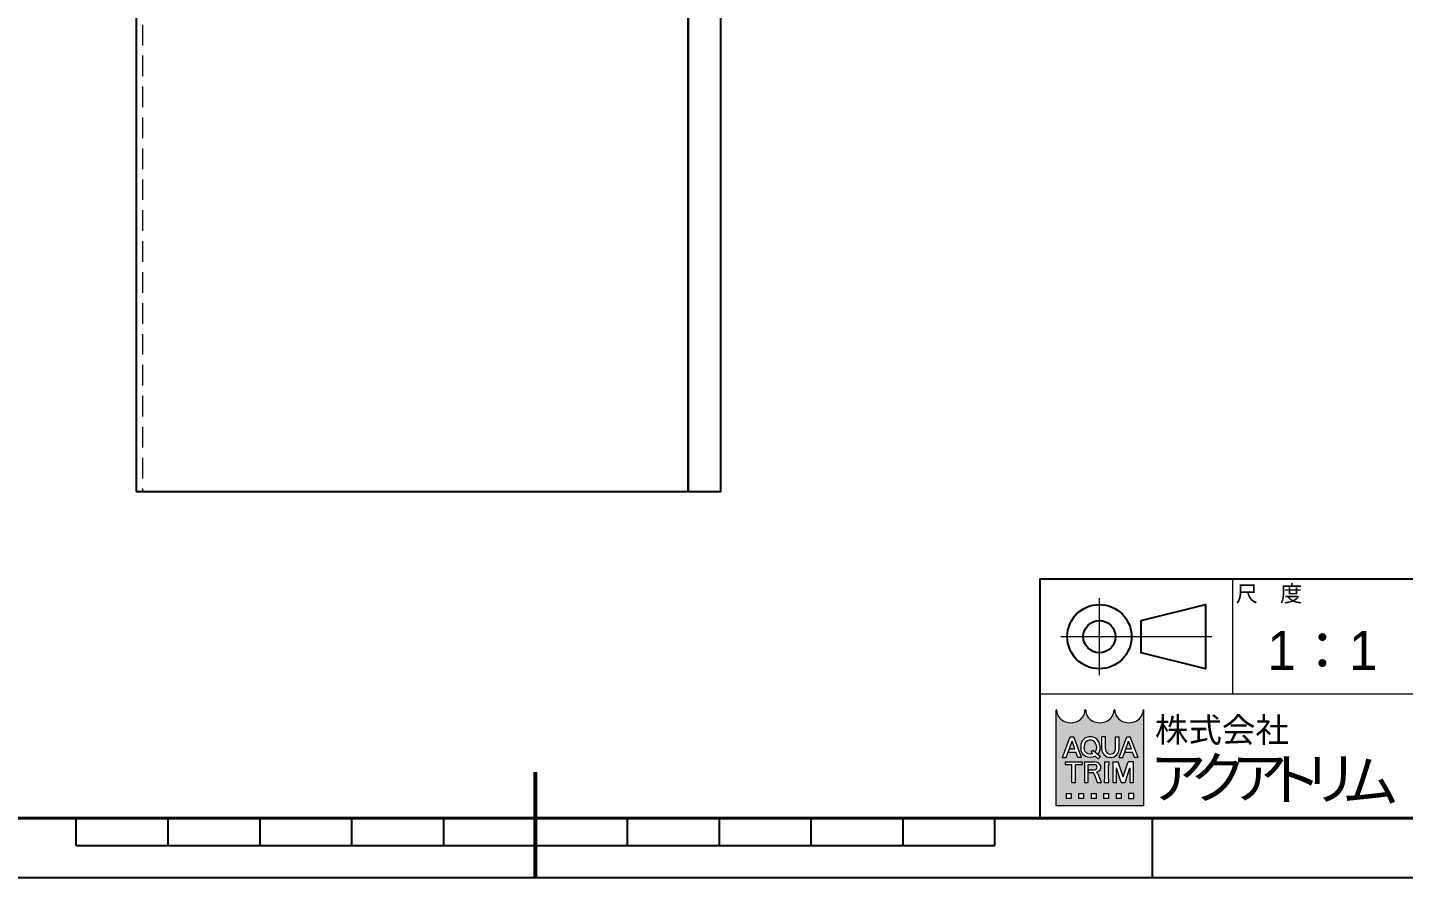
# Model space of a CAD drawing. Header units: millimetres. Extents: x 0 to 3072, y 0 to 1489.
# Drawn here: x 1429.2 to 1641, y 32.4 to 163.3 of the extents above; entities that cross this region are included whole.
import ezdxf
from ezdxf.enums import TextEntityAlignment as Align

# ---------------------------------------------------------------- set-up
doc = ezdxf.new("R2010")
doc.units = ezdxf.units.MM
doc.linetypes.add('HIDDEN2', pattern=[4.7624999999999975, 3.174999999999999, -1.587499999999999])
for name, color, linetype, lineweight in [('01_外形線', 7, 'Continuous', 25), ('03_かくれ線', 6, 'HIDDEN2', 13), ('99_図枠', 7, 'Continuous', 40)]:
    doc.layers.add(name, color=color, linetype=linetype, lineweight=lineweight)
doc.styles.add('MS_G', font='MS Gothic.ttf')
doc.styles.add('表題用', font='MS PGothic.ttf')

msp = doc.modelspace()

# ---------------------------------------------------------------- hatches: boundary and pattern name
at = {"layer": '99_図枠', "lineweight": 5}
h = msp.add_hatch(color=256, dxfattribs=at)
h.dxf.hatch_style = 1
edge = h.paths.add_edge_path()
edge.add_arc((1601.028037160077, 58.20589784478398), 0.0640397339997413, 90, 180)
edge.add_ellipse((1598.786646470086, 58.20589784478398), major_axis=(-2.177350955991204, 0), ratio=0.8823529411764706, start_angle=360, end_angle=540, ccw=False)
edge.add_arc((1596.545255780095, 58.20589784478398), 0.0640397339997413, 3.187317984128254, 180.000000000026)
edge.add_ellipse((1594.303865090104, 58.20589784478398), major_axis=(-2.177350955991204, 0), ratio=0.8823529411764706, start_angle=360, end_angle=540, ccw=False)
edge.add_arc((1592.062474400113, 58.20589784478398), 0.0640397339997413, 3.187317984128254, 180)
edge.add_ellipse((1589.821083710122, 58.20589784478398), major_axis=(-2.177350955991204, 0), ratio=0.8823529411764706, start_angle=360, end_angle=540, ccw=False)
edge.add_arc((1587.579693020131, 58.20589784478398), 0.0640397339997413, 3.187317984128254, 90)
edge.add_line((1587.579693020131, 58.26993757878517), (1587.579693020131, 43.4767590248448))
edge.add_line((1587.579693020131, 43.4767590248448), (1601.028037160077, 43.4767590248448))
edge.add_line((1601.028037160077, 43.4767590248448), (1601.028037160077, 58.26993757878472))
h.paths.add_polyline_path([(1589.748253961978, 54.11925209141191), (1590.279220805296, 54.11925209141191), (1591.486651265631, 50.93263492758342), (1591.486651265631, 50.91726539142473), (1590.911816996858, 50.91726539142473), (1590.611226376052, 51.76142149627776), (1589.429056338021, 51.76142149627776), (1589.602363205072, 52.24812347467559), (1590.437919509002, 52.24812347467559), (1590.013737383637, 53.43936467088315), (1589.115657770417, 50.91726539142473), (1588.540823501643, 50.91726539142473), (1588.540823501643, 50.93263492758342)], flags=16)
edge = h.paths.add_edge_path(flags=16)
edge.add_ellipse((1592.822993891242, 52.71037794341646), major_axis=(-1.472913881994049, 0), ratio=0.9565217391304344, start_angle=180, end_angle=360, ccw=False)
edge.add_line((1594.295907773236, 52.71037794341646), (1594.295907773236, 52.32613953941791))
edge.add_ellipse((1592.822993891242, 52.32613953941836), major_axis=(-1.472913881994049, 0), ratio=0.9565217391304344, start_angle=142.105255317713, end_angle=180, ccw=False)
edge.add_line((1593.985329778582, 51.46079097500478), (1593.572648533741, 51.80084492588594))
edge.add_ellipse((1592.822993891242, 52.36381929132222), major_axis=(0.93919779689599, 0), ratio=0.9950358206786508, start_angle=-37.0427632869818, end_angle=0)
edge.add_line((1593.762190509115, 52.36378301201148), (1593.762190509115, 52.67269819151352))
edge.add_ellipse((1592.822993891242, 52.67269819151261), major_axis=(0.9391966178727026, 0), ratio=0.994718262525732, start_angle=360, end_angle=540)
edge.add_line((1591.883797273369, 52.67269819151261), (1591.883797273369, 52.36378635597976))
edge.add_ellipse((1592.822993891242, 52.36381929132222), major_axis=(0.93919779689599, 0), ratio=0.9950358206786508, start_angle=-180, end_angle=-65.75794872216291)
edge.add_line((1593.208621329919, 51.51169209782893), (1592.947132703838, 51.76618314471398))
edge.add_line((1592.947132703837, 51.76618314471307), (1593.230794001491, 52.06739193733756))
edge.add_line((1593.230794001491, 52.06739193733847), (1594.416849985462, 51.09006857128497))
edge.add_line((1594.416849985461, 51.09006857128406), (1594.046218468719, 50.69650951832091))
edge.add_line((1594.046218468719, 50.69650951832045), (1593.600980633578, 51.12983254454866))
edge.add_ellipse((1592.822993891242, 52.32613953941836), major_axis=(-1.472913881994049, 0), ratio=0.9565217391304344, start_angle=0, end_angle=121.88362473889401, ccw=False)
edge.add_line((1591.350080009248, 52.32613953941836), (1591.350080009248, 52.71037794341692))
h.paths.add_polyline_path([(1591.581892462346, 50.2768680514273), (1591.581892462346, 49.828589913428), (1590.62129645235, 49.828589913428, 0.4142135623730951), (1590.55725671835, 49.76455017942862), (1590.55725671835, 47.07488135144013), (1589.980899112353, 47.07488135144013), (1589.980899112353, 49.76455017942862, 0.4142135623730951), (1589.916859378353, 49.828589913428), (1588.956263368357, 49.828589913428), (1588.956263368357, 50.2768680514273)], flags=16)
edge = h.paths.add_edge_path(flags=16)
edge.add_line((1591.946908541254, 50.2768680514273), (1593.419822423248, 50.2768680514273))
edge.add_ellipse((1593.419822423247, 49.43455859050118), major_axis=(-1.033736468969757, 2e-16), ratio=0.8148203011203055, start_angle=111.3869747349855, end_angle=270, ccw=False)
edge.add_arc((1593.578348582195, 48.29304469094131), 0.4187045084277231, 22.272952259934925, 58.5531130129101, ccw=False)
edge.add_line((1593.965813022176, 48.45174180221875), (1594.517598626216, 47.10049724504051))
edge.add_line((1594.517598626217, 47.10049724503915), (1594.517598626217, 47.07488135143922))
edge.add_line((1594.517598626217, 47.07488135144013), (1593.896413206419, 47.07488135144013))
edge.add_line((1593.896413206419, 47.07488135144013), (1593.408946897087, 48.43175172025803))
edge.add_arc((1593.171320566885, 48.33609019357755), 0.2561589359989676, 21.92829786654815, 90)
edge.add_line((1593.171320566885, 48.59224912957689), (1592.542478067451, 48.59224912957689))
edge.add_line((1592.54247806745, 48.59224912957689), (1592.54247806745, 49.04052726757527))
edge.add_line((1592.54247806745, 49.04052726757436), (1593.496670104046, 49.04052726757436))
edge.add_arc((1593.482930490407, 49.43455859050118), 0.3942707958122305, 271.9970571044072, 448.0029428955928)
edge.add_line((1593.496670104048, 49.828589913428), (1592.523266147251, 49.828589913428))
edge.add_line((1592.523266147251, 49.828589913428), (1592.523266147251, 47.07488135143922))
edge.add_line((1592.523266147251, 47.07488135144013), (1591.946908541253, 47.07488135144013))
edge.add_line((1591.946908541254, 47.07488135144013), (1591.946908541254, 50.2768680514273))
h.paths.add_polyline_path([(1594.591938108129, 54.11925209141191), (1595.168295714127, 54.11925209141191), (1595.168295714127, 52.32613953941836, 0.175030561155744), (1595.422550623368, 51.5922548742783, 0.2571496110314638), (1596.450994420881, 51.5922548742783, 0.1750305611562702), (1596.705249330121, 52.32613953942018), (1596.705249330121, 54.11925209141191), (1597.281606936119, 54.11925209141191), (1597.281606936119, 52.21029014382657, -0.3793912406243967), (1596.032832123124, 50.91726539142473), (1595.840712921124, 50.91726539142473, -0.3793912406243716), (1594.591938108129, 52.21029014382657)], flags=16)
h.paths.add_polyline_path([(1595.003242614684, 50.2768680514273), (1595.707679688682, 50.2768680514273), (1595.707679688682, 49.828589913428, 0.4142135623730951), (1595.643639954683, 49.76455017942862), (1595.643639954683, 47.58719922343698, 0.4142135623730951), (1595.707679688682, 47.5231594894376), (1595.707679688682, 47.07488135144013), (1595.003242614684, 47.07488135144013), (1595.003242614684, 47.5231594894376, 0.4142135623730951), (1595.067282348685, 47.58719922343698), (1595.067282348685, 49.76455017942862, 0.4142135623730951), (1595.003242614684, 49.828589913428)], flags=16)
h.paths.add_polyline_path([(1596.284661325919, 50.2768680514273), (1597.120993954604, 50.2768680514273), (1597.885654675913, 47.95131567321187), (1598.650315397221, 50.2768680514273), (1599.487178751923, 50.2768680514273), (1599.487178751923, 47.07488135144013), (1598.910821145926, 47.07488135144013), (1598.910821145926, 49.31627204143115), (1598.173833478912, 47.07488135144013), (1597.597475872914, 47.07488135144013), (1596.860488205899, 49.31627204143115), (1596.861018931917, 47.07488135144013), (1596.284661325919, 47.07488135144013)], flags=16)
h.paths.add_polyline_path([(1598.456588842912, 54.11925209141191), (1598.987555686231, 54.11925209141191), (1600.194986146565, 50.93263492758342), (1600.194986146565, 50.91726539142473), (1599.620151877792, 50.91726539142473), (1599.319561256987, 51.76142149627776), (1598.137391218956, 51.76142149627776), (1598.310698086006, 52.24812347467559), (1599.146254389937, 52.24812347467559), (1598.722072264572, 53.43936467088315), (1597.823992651351, 50.91726539142473), (1597.249158382577, 50.91726539142473), (1597.249158382577, 50.93263492758342)], flags=16)
h.paths.add_polyline_path([(1589.116646636126, 45.3979510448371), (1589.885123444122, 45.3979510448371), (1589.885123444122, 44.62947423683909), (1589.116646636126, 44.62947423683909)], flags=16)
h.paths.add_polyline_path([(1591.037838656118, 45.3979510448371), (1591.806315464114, 45.3979510448371), (1591.806315464114, 44.62947423683909), (1591.037838656118, 44.62947423683909)], flags=16)
h.paths.add_polyline_path([(1592.95903067611, 45.3979510448371), (1593.727507484106, 45.3979510448371), (1593.727507484106, 44.62947423683909), (1592.95903067611, 44.62947423683909)], flags=16)
h.paths.add_polyline_path([(1594.880222696102, 45.3979510448371), (1595.648699504099, 45.3979510448371), (1595.648699504099, 44.62947423683909), (1594.880222696102, 44.62947423683909)], flags=16)
h.paths.add_polyline_path([(1596.801414716095, 45.3979510448371), (1597.569891524091, 45.3979510448371), (1597.569891524091, 44.62947423683909), (1596.801414716095, 44.62947423683909)], flags=16)
h.paths.add_polyline_path([(1598.722606736087, 45.3979510448371), (1599.491083544083, 45.3979510448371), (1599.491083544083, 44.62947423683909), (1598.722606736087, 44.62947423683909)], flags=16)

# ---------------------------------------------------------------- linework, layer by layer
at = {"layer": '01_外形線'}
for points in [[(1530.942777143259, 91.85983346679427), (1535.942777143259, 91.85983346679427), (1535.942777143259, 251.8598334667943), (1530.942777143259, 251.8598334667943)], [(1445.942777143259, 91.85983346679427), (1530.942777143259, 91.85983346679427), (1530.942777143259, 201.8598334667943), (1445.942777143259, 201.8598334667943)]]:
    msp.add_lwpolyline(points, close=True, dxfattribs=at)
at = {"layer": '03_かくれ線'}
msp.add_line((1446.942777143259, 201.8598334667943), (1446.942777143259, 91.85983346679427), dxfattribs=at)
at = {"layer": '99_図枠', "lineweight": 13}
for p, q in [((1614.770965496896, 60.6916568015331), (1614.770965496896, 78.37022823003281)), ((1594.228465496979, 63.59094251580791), (1594.228465496979, 75.47094251575982)), ((1588.288465497003, 69.53094251578295), (1611.553465496909, 69.53094251578295)), ((1666.178108353816, 60.6916568015331), (1585.070965497016, 60.6916568015331))]:
    msp.add_line(p, q, dxfattribs=at)
at = {"layer": '99_図枠', "lineweight": 5}
for p, q in [((1587.579693020131, 43.4767590248448), (1587.579693020131, 58.26993757878517)), ((1601.028037160077, 58.26993757878517), (1601.028037160077, 43.4767590248448)), ((1588.540823501643, 50.93263492758342), (1589.748253961978, 54.11925209141191)), ((1589.115657770417, 50.91726539142473), (1590.013737383637, 53.43936467088315)), ((1589.748253961978, 54.11925209141191), (1590.279220805296, 54.11925209141191)), ((1590.437919509002, 52.24812347467559), (1590.013737383637, 53.43936467088315)), ((1591.486651265631, 50.93263492758342), (1590.279220805296, 54.11925209141191)), ((1594.591938108129, 52.21029014382657), (1594.591938108129, 54.11925209141191)), ((1595.168295714127, 54.11925209141191), (1594.591938108129, 54.11925209141191)), ((1595.168295714127, 52.32613953941836), (1595.168295714127, 54.11925209141191)), ((1596.705249330121, 52.32613953941836), (1596.705249330121, 54.11925209141191)), ((1596.705249330121, 54.11925209141191), (1597.281606936119, 54.11925209141191)), ((1597.249158382577, 50.93263492758342), (1598.456588842912, 54.11925209141191)), ((1597.281606936119, 52.21029014382657), (1597.281606936119, 54.11925209141191)), ((1597.823992651351, 50.91726539142473), (1598.722072264572, 53.43936467088315)), ((1598.456588842912, 54.11925209141191), (1598.987555686231, 54.11925209141191)), ((1599.146254389937, 52.24812347467559), (1598.722072264572, 53.43936467088315)), ((1600.194986146565, 50.93263492758342), (1598.987555686231, 54.11925209141191)), ((1588.540823501643, 50.91726539142473), (1588.540823501643, 50.93263492758342)), ((1588.540823501643, 50.93263492758342), (1588.540823501643, 50.93263492758342)), ((1588.540823501643, 50.91726539142473), (1588.540823501643, 50.93263492758342)), ((1588.540823501643, 50.91726539142473), (1589.115657770417, 50.91726539142473)), ((1589.429056338021, 51.76142149627776), (1589.602363205072, 52.24812347467559)), ((1589.429056338021, 51.76142149627776), (1590.611226376052, 51.76142149627776)), ((1589.602363205072, 52.24812347467559), (1590.437919509002, 52.24812347467559)), ((1590.911816996858, 50.91726539142473), (1590.611226376052, 51.76142149627776)), ((1591.486651265631, 50.91726539142473), (1590.911816996858, 50.91726539142473)), ((1591.350080009248, 52.71037794341646), (1591.350080009248, 52.32613953941836)), ((1591.486651265631, 50.91726539142473), (1591.486651265631, 50.93263492758342)), ((1591.883797273369, 52.67269819151261), (1591.883797273369, 52.36530746831522)), ((1592.947132703837, 51.76618314471307), (1593.230794001491, 52.06739193733847)), ((1592.947132703837, 51.76618314471307), (1593.208621329919, 51.51169209782893)), ((1593.230794001491, 52.06739193733847), (1594.416849985461, 51.09006857128406)), ((1593.572648533741, 51.80084492588685), (1593.985329778582, 51.46079097500478)), ((1593.600980633578, 51.12983254454957), (1594.046218468719, 50.69650951832045)), ((1593.762190509115, 52.67269819151261), (1593.762190509115, 52.36530746831522)), ((1594.046218468719, 50.69650951832045), (1594.416849985461, 51.09006857128406)), ((1594.295907773236, 52.71037794341646), (1594.295907773236, 52.32613953941836)), ((1596.032832123124, 50.91726539142473), (1595.840712921125, 50.91726539142473)), ((1597.249158382577, 50.91726539142473), (1597.249158382577, 50.93263492758342)), ((1597.249158382577, 50.93263492758342), (1597.249158382577, 50.93263492758342)), ((1597.249158382577, 50.91726539142473), (1597.249158382577, 50.93263492758342)), ((1597.249158382577, 50.91726539142473), (1597.823992651351, 50.91726539142473)), ((1598.137391218956, 51.76142149627776), (1598.310698086006, 52.24812347467559)), ((1598.137391218956, 51.76142149627776), (1599.319561256987, 51.76142149627776)), ((1598.310698086006, 52.24812347467559), (1599.146254389937, 52.24812347467559)), ((1599.620151877792, 50.91726539142473), (1599.319561256987, 51.76142149627776)), ((1600.194986146565, 50.91726539142473), (1599.620151877792, 50.91726539142473)), ((1600.194986146565, 50.91726539142473), (1600.194986146565, 50.93263492758342)), ((1588.956263368357, 50.2768680514273), (1591.581892462346, 50.2768680514273)), ((1588.956263368357, 50.2768680514273), (1588.956263368357, 49.828589913428)), ((1588.956263368357, 49.828589913428), (1589.916859378353, 49.828589913428)), ((1589.980899112353, 47.07488135144013), (1589.980899112353, 49.76455017942862)), ((1590.55725671835, 47.07488135144013), (1590.55725671835, 49.76455017942862)), ((1590.62129645235, 49.828589913428), (1591.581892462346, 49.828589913428)), ((1591.581892462346, 50.2768680514273), (1591.581892462346, 49.828589913428)), ((1591.946908541254, 50.2768680514273), (1591.946908541254, 47.07488135144013)), ((1591.946908541254, 50.2768680514273), (1593.419822423247, 50.2768680514273)), ((1592.523266147251, 47.07488135144013), (1592.523266147251, 49.828589913428)), ((1592.523266147251, 49.828589913428), (1593.496670104048, 49.828589913428)), ((1592.54247806745, 48.59224912957689), (1592.54247806745, 49.04052726757436)), ((1592.54247806745, 49.04052726757436), (1593.496670104048, 49.04052726757436)), ((1595.003242614684, 50.2768680514273), (1595.707679688682, 50.2768680514273)), ((1595.003242614684, 50.2768680514273), (1595.003242614684, 49.828589913428)), ((1595.067282348685, 47.58719922343698), (1595.067282348685, 49.76455017942862)), ((1595.643639954683, 47.58719922343698), (1595.643639954683, 49.76455017942862)), ((1595.707679688682, 50.2768680514273), (1595.707679688682, 49.828589913428)), ((1596.284661325919, 50.2768680514273), (1596.284661325919, 47.07488135144013)), ((1596.284661325919, 50.2768680514273), (1597.120993954604, 50.2768680514273)), ((1596.861018931917, 47.07488135144013), (1596.860488205899, 49.31627204143115)), ((1597.597475872914, 47.07488135144013), (1596.860488205899, 49.31627204143115)), ((1597.885654675913, 47.95131567321187), (1597.120993954604, 50.2768680514273)), ((1597.885654675913, 47.95131567321187), (1598.650315397221, 50.2768680514273)), ((1598.173833478912, 47.07488135144013), (1598.910821145926, 49.31627204143115)), ((1599.487178751923, 50.2768680514273), (1598.650315397221, 50.2768680514273)), ((1598.910821145926, 49.31627204143115), (1598.910821145926, 47.07488135144013)), ((1599.487178751923, 47.07488135144013), (1599.487178751923, 50.2768680514273)), ((1589.980899112353, 47.07488135144013), (1590.55725671835, 47.07488135144013)), ((1591.946908541254, 47.07488135144013), (1592.523266147251, 47.07488135144013)), ((1592.54247806745, 48.59224912957689), (1593.171320566885, 48.59224912957689)), ((1593.408946897087, 48.43175172025803), (1593.896413206419, 47.07488135144013)), ((1593.896413206419, 47.07488135144013), (1594.517598626217, 47.07488135144013)), ((1593.965813022176, 48.45174180221875), (1594.517598626217, 47.10049724503915)), ((1594.517598626217, 47.10049724503915), (1594.517598626217, 47.07488135144013)), ((1595.003242614684, 47.07488135144013), (1595.003242614684, 47.5231594894376)), ((1595.003242614684, 47.07488135144013), (1595.707679688682, 47.07488135144013)), ((1595.707679688682, 47.07488135144013), (1595.707679688682, 47.5231594894376)), ((1596.284661325919, 47.07488135144013), (1596.861018931917, 47.07488135144013)), ((1597.597475872914, 47.07488135144013), (1598.173833478912, 47.07488135144013)), ((1598.910821145926, 47.07488135144013), (1599.487178751923, 47.07488135144013)), ((1589.116646636126, 45.3979510448371), (1589.885123444122, 45.3979510448371)), ((1589.116646636126, 45.3979510448371), (1589.116646636126, 44.62947423683909)), ((1589.885123444122, 44.62947423683909), (1589.116646636126, 44.62947423683909)), ((1589.885123444122, 45.3979510448371), (1589.885123444122, 44.62947423683909)), ((1591.037838656118, 45.3979510448371), (1591.806315464114, 45.3979510448371)), ((1591.037838656118, 45.3979510448371), (1591.037838656118, 44.62947423683909)), ((1591.806315464114, 44.62947423683909), (1591.037838656118, 44.62947423683909)), ((1591.806315464114, 45.3979510448371), (1591.806315464114, 44.62947423683909)), ((1592.95903067611, 45.3979510448371), (1593.727507484106, 45.3979510448371)), ((1592.95903067611, 45.3979510448371), (1592.95903067611, 44.62947423683909)), ((1593.727507484106, 44.62947423683909), (1592.95903067611, 44.62947423683909)), ((1593.727507484106, 45.3979510448371), (1593.727507484106, 44.62947423683909)), ((1594.880222696102, 45.3979510448371), (1595.648699504099, 45.3979510448371)), ((1594.880222696102, 45.3979510448371), (1594.880222696102, 44.62947423683909)), ((1595.648699504099, 44.62947423683909), (1594.880222696102, 44.62947423683909)), ((1595.648699504099, 45.3979510448371), (1595.648699504099, 44.62947423683909)), ((1596.801414716095, 45.3979510448371), (1597.569891524091, 45.3979510448371)), ((1596.801414716095, 45.3979510448371), (1596.801414716095, 44.62947423683909)), ((1597.569891524091, 44.62947423683909), (1596.801414716095, 44.62947423683909)), ((1597.569891524091, 45.3979510448371), (1597.569891524091, 44.62947423683909)), ((1599.491083544083, 45.3979510448371), (1598.722606736087, 45.3979510448371)), ((1598.722606736087, 45.3979510448371), (1598.722606736087, 44.62947423683909)), ((1598.722606736087, 44.62947423683909), (1599.491083544083, 44.62947423683909)), ((1599.491083544083, 45.3979510448371), (1599.491083544083, 44.62947423683909)), ((1601.028037160077, 43.4767590248448), (1587.579693020131, 43.4767590248448))]:
    msp.add_line(p, q, dxfattribs=at)
at = {"layer": '99_図枠', "lineweight": 53}
msp.add_line((1507.440822640187, 32.4470425143063), (1507.440822640187, 48.67022823015395), dxfattribs=at)
at = {"layer": '99_図枠', "lineweight": 25}
for p, q in [((1436.726536926187, 37.35594251591283), (1436.726536926187, 41.59879965875371)), ((1450.869394068987, 37.35594251591283), (1450.869394068987, 41.59879965875371)), ((1465.012251211788, 37.35594251591283), (1465.012251211788, 41.59879965875371)), ((1479.155108354586, 37.35594251591283), (1479.155108354586, 41.59879965875371)), ((1493.297965497387, 37.35594251591283), (1493.297965497387, 41.59879965875371)), ((1521.583679782986, 37.35594251591283), (1521.583679782986, 41.59879965875371)), ((1535.726536925787, 37.35594251591283), (1535.726536925787, 41.59879965875371)), ((1549.869394068587, 37.35594251591283), (1549.869394068587, 41.59879965875371)), ((1564.012251211388, 37.35594251591283), (1564.012251211388, 41.59879965875371)), ((1578.155108354188, 37.35594251591283), (1578.155108354188, 41.59879965875371)), ((1602.381822639803, 32.4470425143063), (1602.381822639803, 41.59879965875371)), ((1436.726536926187, 37.35594251591283), (1578.155108354188, 37.35594251591283))]:
    msp.add_line(p, q, dxfattribs=at)
at = {"layer": '99_図枠'}
msp.add_lwpolyline([(1250.168108355511, 41.59879965875371), (1783.070965496217, 41.59879965875371), (1783.070965496217, 426.0341853714872), (1250.168108355511, 426.0341853714872)], close=True, dxfattribs=at)
at = {"layer": '99_図枠', "lineweight": 25}
msp.add_lwpolyline([(1585.070965497016, 41.59879965875371), (1783.070965496217, 41.59879965875371), (1783.070965496217, 78.37022823003281), (1585.070965497016, 78.37022823003281)], close=True, dxfattribs=at)
msp.add_lwpolyline([(1600.663465496954, 72.0059425157724), (1610.563465496914, 74.48094251576367), (1610.563465496914, 64.58094251580405), (1600.663465496954, 67.0559425157935), (1600.663465496954, 72.0059425157724)], dxfattribs=at)
for radius in [4.94999999998, 2.47499999999]:
    msp.add_circle((1594.228465496979, 69.53094251578295), radius, dxfattribs=at)
at = {"layer": '99_図枠', "lineweight": 5}
for centre, radius, start, end in [((1587.579693020131, 58.20589784478398), 0.0640397339997413, 0, 90), ((1592.062474400113, 58.20589784478398), 0.0640397339997413, 0, 180), ((1592.062474400113, 58.20589784478398), 0.0640397339997413, 0, 90), ((1596.545255780095, 58.20589784478398), 0.0640397339997413, 0, 180), ((1601.028037160077, 58.20589784478398), 0.0640397339997413, 90, 180), ((1595.945724092905, 52.26821484162247), 1.355024635639649, 182.4500309922614, 265.5552572885247), ((1596.311533715329, 52.31122949076234), 1.14333522509566, 179.2527938813867, 218.9645718468395), ((1595.936772522125, 52.5259885467276), 1.065965633700031, 241.1577278083186, 298.8422721916525), ((1595.927820951343, 52.26821484162247), 1.355024635639649, 274.4447427114753, 357.5499690077386), ((1595.562011328919, 52.31122949076234), 1.143335225095531, 321.0354281531605, 0.7472061186132717), ((1589.916859378353, 49.76455017942862), 0.0640397339997413, 0, 90), ((1590.62129645235, 49.76455017942862), 0.0640397339997413, 90, 180), ((1593.482930490407, 49.43455859050118), 0.3942707958122305, 271.9970571043541, 88.00294289554164), ((1595.003242614684, 49.76455017942862), 0.0640397339997413, 0, 90), ((1595.707679688682, 49.76455017942862), 0.0640397339997413, 90, 180), ((1593.171320566885, 48.33609019357755), 0.2561589359989651, 21.92829786657119, 90), ((1593.578348582195, 48.29304469094131), 0.4187045084277302, 22.27295226000403, 58.55311301289743), ((1595.003242614684, 47.58719922343698), 0.0640397339997413, 270, 0), ((1595.707679688682, 47.58719922343698), 0.0640397339997413, 180, 270)]:
    msp.add_arc(centre, radius, start, end, dxfattribs=at)
for centre, major_axis, ratio, start_param, end_param in [((1589.821083710122, 58.20589784478398), (-2.177350955991204, 0), 0.8823529411764706, 6.283185307179585, 9.424777960769381), ((1594.303865090104, 58.20589784478398), (-2.177350955991204, 0), 0.8823529411764706, 6.283185307179585, 9.424777960769381), ((1598.786646470086, 58.20589784478398), (-2.177350955991204, 0), 0.8823529411764706, 6.283185307179585, 9.424777960769381), ((1592.822993891242, 52.71037794341646), (-1.472913881994049, 0), 0.9565217391304344, 3.141592653589793, 6.283185307179585), ((1592.822993891242, 52.67269819151261), (0.9391966178727026, 0), 0.994718262525732, 6.283185307179585, 9.424777960769381), ((1593.419822423247, 49.43455859050118), (-1.033736468969757, 2e-16), 0.8148203011203053, 1.944069452961234, 4.712388980384689)]:
    msp.add_ellipse(centre, major_axis=major_axis, ratio=ratio, start_param=start_param, end_param=end_param, dxfattribs=at)
at = {"layer": '99_図枠', "lineweight": 5, "extrusion": (0, 0, -1)}
for centre, major_axis, ratio, start_param, end_param in [((1592.822993891242, 52.32613953941836), (-1.472913881994049, 0), 0.9565217391304344, 4.155914751220672, 6.283185307179585), ((1592.822993891242, 52.36381929132222), (0.9391977968959899, 0), 0.9950358206786508, 7.430878021738926, 9.424777960769381), ((1592.822993891242, 52.36381929132222), (0.9391977968959899, 0), 0.9950358206786508, 6.283185307179585, 6.929703490574294), ((1592.822993891242, 52.32613953941836), (-1.472913881994049, 0), 0.9565217391304344, 3.141592653589793, 3.802980717498314)]:
    msp.add_ellipse(centre, major_axis=major_axis, ratio=ratio, start_param=start_param, end_param=end_param, dxfattribs=at)
at = {"layer": 'Defpoints'}
msp.add_lwpolyline([(1222.617822639036, 32.4470425143063), (1792.263822639036, 32.4470425143063), (1792.263822639036, 435.2270425143051), (1222.617822639036, 435.2270425143051)], close=True, dxfattribs=at)

# ---------------------------------------------------------------- texts
at = {"style": '表題用'}
msp.add_attdef('1：1', text='', height=6, dxfattribs=at).set_placement((1628.560251211126, 67.40951394436343), align=Align.MIDDLE)
at = {"layer": '99_図枠', "style": '表題用'}
msp.add_text('尺\u3000度', height=2.5, dxfattribs=at).set_placement((1615.21948416776, 76.15600631144116), align=Align.MIDDLE_LEFT)
at = {"layer": '99_図枠', "lineweight": 5, "style": 'MS_G'}
for s, height, p in [('株式会社', 3.78038571427044, (1613.087685296629, 55.17360052135518)), ('ア', 6.38465142854563, (1606.342477463398, 47.81161792042803)), ('ク', 6.38465142854563, (1612.496091060721, 47.81161792042803)), ('ア', 6.38465142854563, (1618.822644842329, 47.81161792042803)), ('ト', 6.38465142854563, (1624.091505247819, 47.54290363471409)), ('リ', 6.38465142854563, (1629.802742249226, 47.67726077757106)), ('ム', 6.38465142854563, (1635.955929927467, 47.27418934900197))]:
    msp.add_text(s, height=height, dxfattribs=at).set_placement(p, align=Align.MIDDLE_CENTER)

doc.saveas('drawing.dxf')
